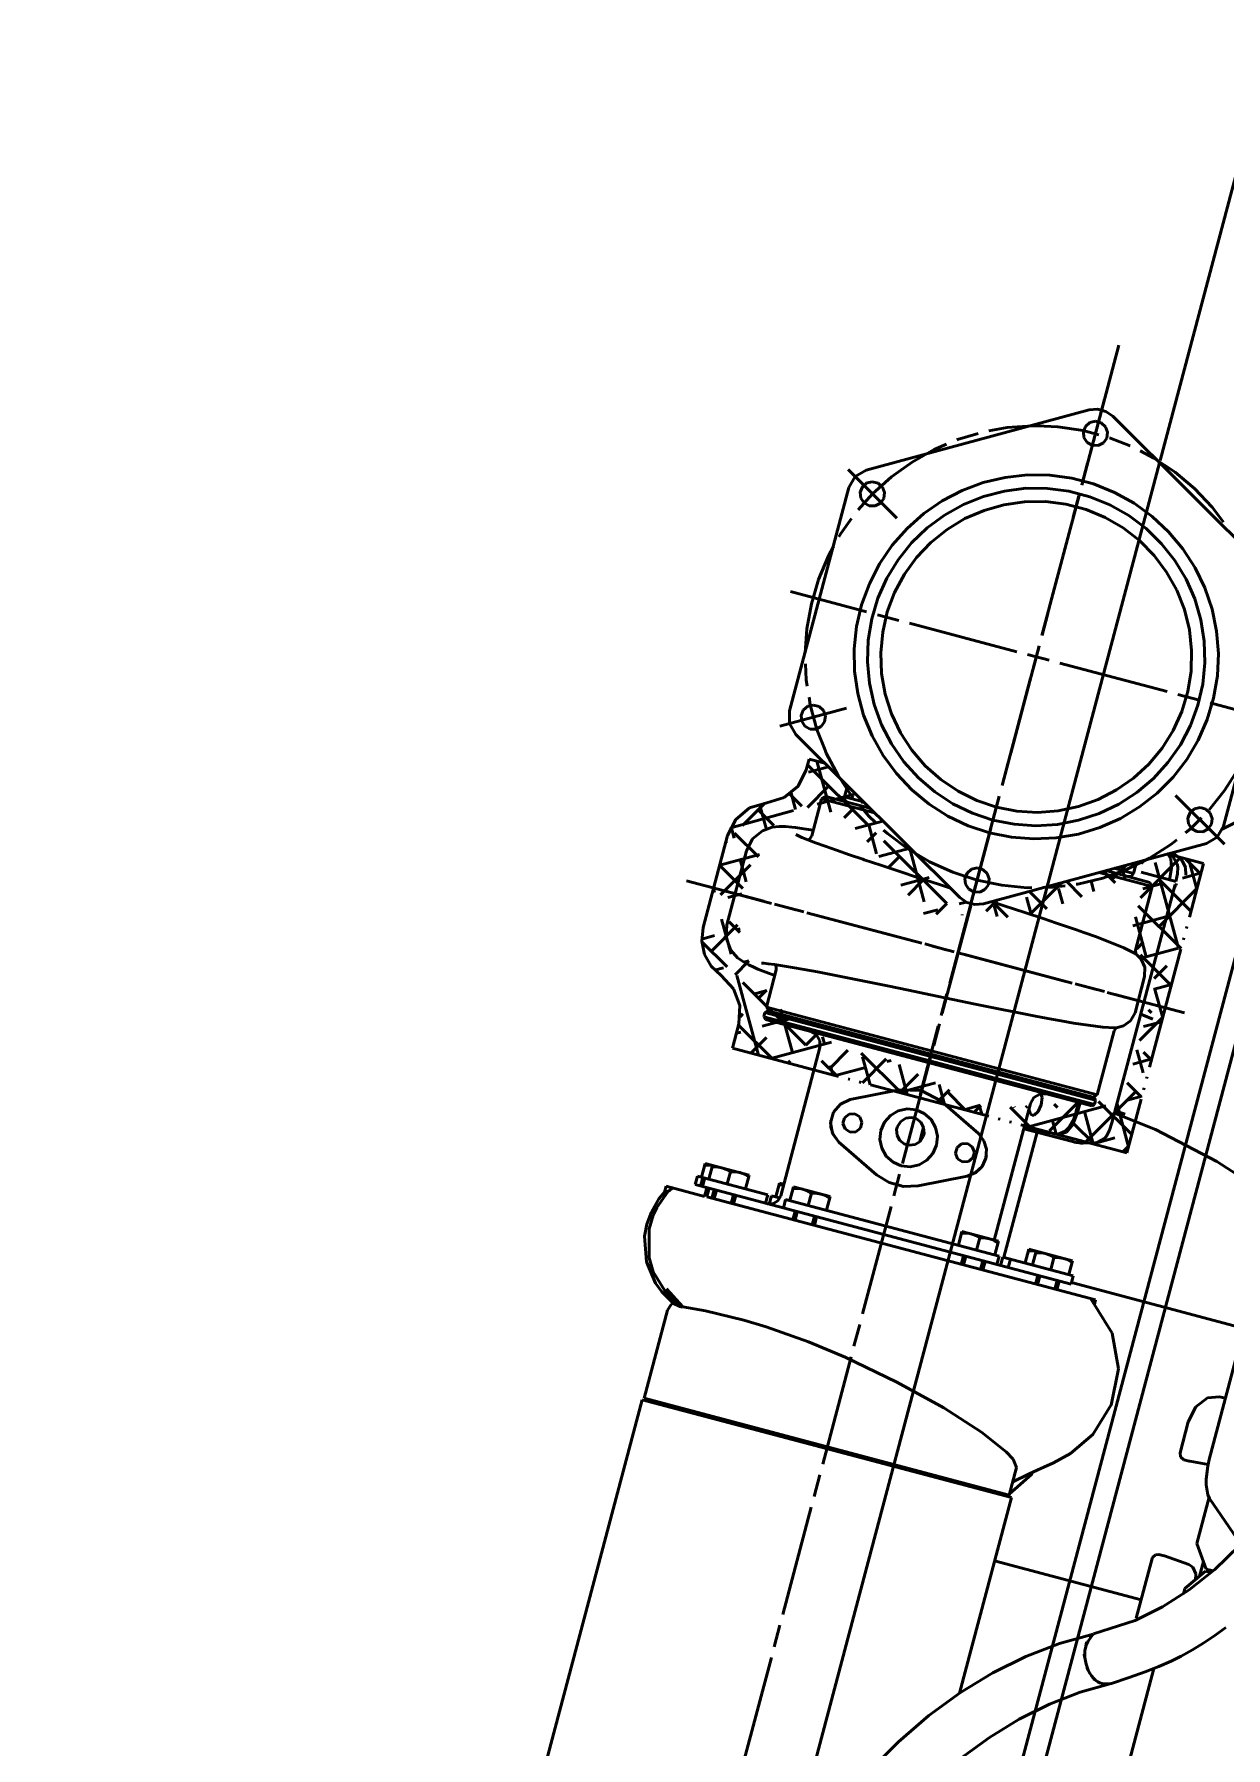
# Model space of a CAD drawing. Header units: centimetres. Extents: x 139057 to 200038, y 34824 to 80516.
# Drawn here: x 170187.1 to 170240.8, y 61351.3 to 61428.4 of the extents above; entities that cross this region are included whole.
import ezdxf

# ---------------------------------------------------------------- set-up
doc = ezdxf.new("R2010")
doc.units = ezdxf.units.CM
doc.header["$LTSCALE"] = 100
doc.layers.get('0').update_dxf_attribs({"lineweight": 0})
doc.layers.add('440_ALTRI_ELEMENTI_001-AM_0', color=31, linetype='Continuous', lineweight=50)

# ---------------------------------------------------------------- blocks, each defined once
blk = doc.blocks.new('A$C12667F03')
for p, q in [((-296.485, -861.39), (-409.265, -1286.691)), ((-339.244, -987.524), (-358.59, -1060.479)), ((-341.081, -1033.465), (-383.69, -1194.146)), ((-360.443, -1055.282), (-361.725, -1060.115)), ((-361.785, -1058.197), (-371.824, -1060.914)), ((-361.087, -1057.712), (-362.113, -1061.578)), ((-361.405, -1058.162), (-361.785, -1058.197)), ((-361.035, -1058.26), (-361.405, -1058.162)), ((-364.333, -1058.912), (-365.477, -1058.994)), ((-363.813, -1058.932), (-364.333, -1058.912)), ((-363.189, -1058.957), (-363.813, -1058.932)), ((-362.055, -1059.127), (-363.189, -1058.957)), ((-361.945, -1058.938), (-362.042, -1059.183)), ((-361.745, -1058.767), (-361.945, -1058.938)), ((-361.488, -1058.708), (-361.745, -1058.767)), ((-361.233, -1058.776), (-361.488, -1058.708)), ((-361.04, -1058.954), (-361.233, -1058.776)), ((-360.951, -1059.201), (-361.04, -1058.954)), ((-360.722, -1058.478), (-361.035, -1058.26)), ((-360.722, -1058.478), (-353.349, -1065.813)), ((-368.2, -1059.743), (-368.755, -1059.979)), ((-367.701, -1059.531), (-367.739, -1059.547)), ((-366.783, -1059.255), (-367.701, -1059.531)), ((-365.477, -1058.994), (-366.296, -1059.144)), ((-361.351, -1059.314), (-362.055, -1059.127)), ((-362.042, -1059.183), (-362.015, -1059.444)), ((-362.015, -1059.444), (-361.87, -1059.663)), ((-361.87, -1059.663), (-361.638, -1059.79)), ((-361.375, -1059.794), (-361.14, -1059.676)), ((-361.14, -1059.676), (-360.987, -1059.462)), ((-360.987, -1059.462), (-360.951, -1059.201)), ((-359.938, -1059.811), (-360.87, -1059.45)), ((-368.755, -1059.979), (-369.754, -1060.541)), ((-361.638, -1059.79), (-361.375, -1059.794)), ((-358.863, -1060.363), (-359.491, -1060.036)), ((-357.911, -1061), (-358.863, -1060.363)), ((-358.615, -1060.574), (-387.375, -1169.029)), ((-372.635, -1060.883), (-370.437, -1063.069)), ((-372.316, -1061.2), (-372.6, -1061.694)), ((-371.824, -1060.914), (-372.316, -1061.2)), ((-370.684, -1061.209), (-371.536, -1061.976)), ((-370.363, -1060.979), (-370.684, -1061.209)), ((-369.754, -1060.541), (-370.363, -1060.979)), ((-365.567, -1061.232), (-366.549, -1061.465)), ((-364.563, -1061.121), (-365.567, -1061.232)), ((-363.554, -1061.133), (-364.563, -1061.121)), ((-362.553, -1061.27), (-363.554, -1061.133)), ((-361.578, -1061.529), (-362.553, -1061.27)), ((-361.853, -1060.598), (-362.109, -1061.565)), ((-357.417, -1061.416), (-357.911, -1061)), ((-372.6, -1061.694), (-375.265, -1071.746)), ((-371.536, -1061.976), (-372.174, -1062.692)), ((-371.983, -1061.656), (-372.081, -1061.9)), ((-372.081, -1061.9), (-372.054, -1062.162)), ((-371.783, -1061.485), (-371.983, -1061.656)), ((-371.527, -1061.426), (-371.783, -1061.485)), ((-371.272, -1061.493), (-371.527, -1061.426)), ((-371.078, -1061.672), (-371.272, -1061.493)), ((-370.989, -1061.919), (-371.078, -1061.672)), ((-371.026, -1062.18), (-370.989, -1061.919)), ((-367.495, -1061.818), (-368.39, -1062.284)), ((-366.549, -1061.465), (-367.495, -1061.818)), ((-365.596, -1061.847), (-366.539, -1062.091)), ((-364.629, -1061.725), (-365.596, -1061.847)), ((-363.655, -1061.728), (-364.629, -1061.725)), ((-362.69, -1061.855), (-363.655, -1061.728)), ((-362.237, -1062.048), (-363.519, -1066.881)), ((-361.749, -1062.104), (-362.69, -1061.855)), ((-362.241, -1062.061), (-362.497, -1063.028)), ((-360.641, -1061.906), (-361.578, -1061.529)), ((-359.758, -1062.395), (-360.641, -1061.906)), ((-357.035, -1061.738), (-357.417, -1061.416)), ((-356.244, -1062.569), (-357.035, -1061.738)), ((-372.054, -1062.162), (-371.908, -1062.381)), ((-371.908, -1062.381), (-371.677, -1062.507)), ((-371.677, -1062.507), (-371.414, -1062.512)), ((-371.414, -1062.512), (-371.179, -1062.394)), ((-371.179, -1062.394), (-371.026, -1062.18)), ((-368.39, -1062.284), (-369.222, -1062.857)), ((-367.442, -1062.454), (-368.292, -1062.93)), ((-366.539, -1062.091), (-367.442, -1062.454)), ((-366.514, -1062.717), (-367.371, -1063.089)), ((-365.614, -1062.463), (-366.514, -1062.717)), ((-364.688, -1062.331), (-365.614, -1062.463)), ((-363.753, -1062.323), (-364.688, -1062.331)), ((-362.825, -1062.44), (-363.753, -1062.323)), ((-361.921, -1062.679), (-362.825, -1062.44)), ((-361.058, -1063.038), (-361.921, -1062.679)), ((-360.847, -1062.472), (-361.749, -1062.104)), ((-360, -1062.952), (-360.847, -1062.472)), ((-358.941, -1062.989), (-359.758, -1062.395)), ((-355.728, -1063.248), (-356.244, -1062.569)), ((-372.48, -1063.087), (-372.962, -1063.766)), ((-369.976, -1063.527), (-370.643, -1064.285)), ((-369.222, -1062.857), (-369.976, -1063.527)), ((-369.074, -1063.51), (-369.775, -1064.185)), ((-368.292, -1062.93), (-369.074, -1063.51)), ((-368.172, -1063.572), (-368.901, -1064.158)), ((-367.371, -1063.089), (-368.172, -1063.572)), ((-362.625, -1063.511), (-363.907, -1068.344)), ((-360.249, -1063.508), (-361.058, -1063.038)), ((-359.51, -1064.081), (-360.249, -1063.508)), ((-359.221, -1063.537), (-360, -1062.952)), ((-358.523, -1064.217), (-359.221, -1063.537)), ((-358.204, -1063.678), (-358.941, -1062.989)), ((-373.286, -1064.349), (-373.519, -1064.767)), ((-372.962, -1063.766), (-373.043, -1063.912)), ((-370.643, -1064.285), (-371.211, -1065.12)), ((-369.775, -1064.185), (-370.385, -1064.945)), ((-368.901, -1064.158), (-369.546, -1064.835)), ((-358.855, -1064.748), (-359.51, -1064.081)), ((-357.918, -1064.98), (-358.523, -1064.217)), ((-357.557, -1064.453), (-358.204, -1063.678)), ((-373.519, -1064.767), (-373.961, -1065.824)), ((-371.211, -1065.12), (-371.673, -1066.018)), ((-370.385, -1064.945), (-370.892, -1065.777)), ((-369.546, -1064.835), (-370.094, -1065.592)), ((-358.294, -1065.496), (-358.855, -1064.748)), ((-357.415, -1065.814), (-357.918, -1064.98)), ((-357.01, -1065.302), (-357.557, -1064.453)), ((-373.961, -1065.824), (-374.209, -1066.663)), ((-370.892, -1065.777), (-371.288, -1066.666)), ((-370.094, -1065.592), (-370.537, -1066.416)), ((-357.838, -1066.312), (-358.294, -1065.496)), ((-357.024, -1066.706), (-357.415, -1065.814)), ((-356.572, -1066.212), (-357.01, -1065.302)), ((-375.23, -1066.376), (-371.799, -1067.286)), ((-374.209, -1066.663), (-374.286, -1066.923)), ((-371.673, -1066.018), (-372.021, -1066.966)), ((-371.288, -1066.666), (-371.568, -1067.599)), ((-370.537, -1066.416), (-370.866, -1067.291)), ((-357.495, -1067.182), (-357.838, -1066.312)), ((-356.749, -1067.64), (-357.024, -1066.706)), ((-356.248, -1067.168), (-356.572, -1066.212)), ((-374.286, -1066.923), (-374.487, -1068.051)), ((-372.021, -1066.966), (-372.25, -1067.949)), ((-371.315, -1067.414), (-370.349, -1067.67)), ((-370.866, -1067.291), (-371.075, -1068.203)), ((-363.647, -1067.365), (-363.903, -1068.331)), ((-357.271, -1068.09), (-357.495, -1067.182)), ((-356.045, -1068.156), (-356.248, -1067.168)), ((-353.061, -1066.875), (-355.727, -1076.928)), ((-374.487, -1068.051), (-374.559, -1069.132)), ((-372.25, -1067.949), (-372.356, -1068.953)), ((-371.568, -1067.599), (-371.726, -1068.56)), ((-371.075, -1068.203), (-371.161, -1069.134)), ((-369.866, -1067.799), (-365.033, -1069.08)), ((-357.169, -1069.02), (-357.271, -1068.09)), ((-356.597, -1068.602), (-356.749, -1067.64)), ((-355.965, -1069.163), (-356.045, -1068.156)), ((-372.356, -1068.953), (-372.337, -1069.963)), ((-371.726, -1068.56), (-371.76, -1069.533)), ((-364.032, -1068.814), (-365.313, -1073.647)), ((-364.035, -1068.827), (-364.291, -1069.794)), ((-356.568, -1069.575), (-356.597, -1068.602)), ((-374.544, -1069.632), (-374.512, -1070.339)), ((-371.76, -1069.533), (-371.67, -1070.503)), ((-371.161, -1069.134), (-371.122, -1070.068)), ((-364.549, -1069.208), (-363.583, -1069.465)), ((-363.099, -1069.593), (-358.266, -1070.874)), ((-357.193, -1069.954), (-357.169, -1069.02)), ((-356.664, -1070.544), (-356.568, -1069.575)), ((-356.009, -1070.172), (-355.965, -1069.163)), ((-374.512, -1070.339), (-374.467, -1070.628)), ((-372.337, -1069.963), (-372.195, -1070.962)), ((-371.67, -1070.503), (-371.455, -1071.453)), ((-371.122, -1070.068), (-370.959, -1070.989)), ((-364.419, -1070.277), (-365.701, -1075.11)), ((-357.341, -1070.878), (-357.193, -1069.954)), ((-356.883, -1071.493), (-356.664, -1070.544)), ((-356.176, -1071.167), (-356.009, -1070.172)), ((-374.391, -1071.122), (-374.336, -1071.471)), ((-372.195, -1070.962), (-371.932, -1071.937)), ((-370.959, -1070.989), (-370.675, -1071.88)), ((-357.783, -1071.003), (-356.817, -1071.259)), ((-357.611, -1071.773), (-357.341, -1070.878)), ((-356.465, -1072.135), (-356.176, -1071.167)), ((-372.706, -1071.623), (-375.698, -1072.433)), ((-375.265, -1071.746), (-375.264, -1072.316)), ((-374.649, -1071.708), (-374.747, -1071.953)), ((-374.747, -1071.953), (-374.72, -1072.214)), ((-374.449, -1071.537), (-374.649, -1071.708)), ((-374.192, -1071.479), (-374.449, -1071.537)), ((-374.336, -1071.471), (-374.037, -1072.577)), ((-373.938, -1071.546), (-374.192, -1071.479)), ((-373.744, -1071.724), (-373.938, -1071.546)), ((-373.655, -1071.972), (-373.744, -1071.724)), ((-373.691, -1072.233), (-373.655, -1071.972)), ((-371.932, -1071.937), (-371.55, -1072.871)), ((-371.455, -1071.453), (-371.121, -1072.368)), ((-370.675, -1071.88), (-370.274, -1072.725)), ((-357.997, -1072.624), (-357.611, -1071.773)), ((-357.222, -1072.406), (-356.883, -1071.493)), ((-356.333, -1071.387), (-352.902, -1072.297)), ((-375.264, -1072.316), (-374.978, -1072.808)), ((-374.978, -1072.808), (-367.605, -1080.143)), ((-374.72, -1072.214), (-374.574, -1072.434)), ((-374.574, -1072.434), (-374.343, -1072.56)), ((-374.343, -1072.56), (-374.08, -1072.565)), ((-374.08, -1072.565), (-373.845, -1072.446)), ((-374.037, -1072.577), (-373.671, -1073.508)), ((-373.845, -1072.446), (-373.691, -1072.233)), ((-371.55, -1072.871), (-371.056, -1073.752)), ((-371.121, -1072.368), (-370.673, -1073.233)), ((-370.274, -1072.725), (-369.765, -1073.509)), ((-358.494, -1073.417), (-357.997, -1072.624)), ((-357.675, -1073.268), (-357.222, -1072.406)), ((-356.87, -1073.059), (-356.465, -1072.135)), ((-373.671, -1073.508), (-373.618, -1073.644)), ((-373.618, -1073.644), (-373.084, -1074.657)), ((-370.673, -1073.233), (-370.118, -1074.033)), ((-369.765, -1073.509), (-369.155, -1074.218)), ((-359.092, -1074.136), (-358.494, -1073.417)), ((-358.234, -1074.066), (-357.675, -1073.268)), ((-357.387, -1073.927), (-356.87, -1073.059)), ((-374.878, -1075.127), (-374.513, -1074.398)), ((-374.383, -1073.91), (-374.513, -1074.398)), ((-371.729, -1076.885), (-374.454, -1074.175)), ((-373.521, -1074.257), (-374.416, -1074.5)), ((-374.383, -1073.91), (-373.684, -1074.095)), ((-373.41, -1076.3), (-374.032, -1074.003)), ((-371.056, -1073.752), (-370.458, -1074.566)), ((-370.118, -1074.033), (-369.465, -1074.756)), ((-369.155, -1074.218), (-368.457, -1074.839)), ((-365.441, -1074.131), (-365.698, -1075.097)), ((-359.781, -1074.768), (-359.092, -1074.136)), ((-358.891, -1074.785), (-358.234, -1074.066)), ((-358.005, -1074.725), (-357.387, -1073.927)), ((-355.684, -1075.332), (-355.073, -1074.363)), ((-375.503, -1075.649), (-374.878, -1075.127)), ((-374.464, -1076.089), (-373.502, -1075.122)), ((-373.084, -1074.657), (-372.441, -1075.606)), ((-372.663, -1075.111), (-372.795, -1075.609)), ((-370.458, -1074.566), (-369.765, -1075.3)), ((-369.465, -1074.756), (-368.726, -1075.389)), ((-368.457, -1074.839), (-367.681, -1075.363)), ((-360.547, -1075.304), (-359.781, -1074.768)), ((-359.635, -1075.414), (-358.891, -1074.785)), ((-358.717, -1075.441), (-358.005, -1074.725)), ((-377.387, -1076.9), (-376.386, -1075.895)), ((-376.284, -1075.879), (-377.065, -1076.109)), ((-376.306, -1077.084), (-376.616, -1075.938)), ((-376.284, -1075.879), (-375.503, -1075.649)), ((-374.717, -1076.029), (-375.257, -1075.492)), ((-374.995, -1076.184), (-375.196, -1075.442)), ((-372.293, -1075.479), (-374.023, -1075.948)), ((-373.823, -1075.698), (-373.965, -1076.234)), ((-373.64, -1075.592), (-373.823, -1075.698)), ((-373.823, -1075.698), (-371.437, -1076.331)), ((-373.64, -1075.592), (-371.649, -1076.119)), ((-372.795, -1075.609), (-371.933, -1075.837)), ((-372.795, -1075.609), (-372.775, -1075.76)), ((-372.775, -1075.76), (-372.653, -1075.853)), ((-372.441, -1075.606), (-372.401, -1075.654)), ((-371.962, -1075.908), (-371.999, -1075.772)), ((-369.765, -1075.3), (-368.987, -1075.942)), ((-368.987, -1075.942), (-368.135, -1076.485)), ((-368.726, -1075.389), (-367.911, -1075.922)), ((-367.911, -1075.922), (-367.035, -1076.347)), ((-367.681, -1075.363), (-366.843, -1075.777)), ((-365.826, -1075.581), (-367.107, -1080.414)), ((-366.843, -1075.777), (-365.957, -1076.077)), ((-365.829, -1075.594), (-366.086, -1076.56)), ((-362.259, -1076.047), (-361.378, -1075.733)), ((-361.378, -1075.733), (-360.547, -1075.304)), ((-361.331, -1076.363), (-360.452, -1075.943)), ((-360.452, -1075.943), (-359.635, -1075.414)), ((-359.512, -1076.064), (-358.717, -1075.441)), ((-357.889, -1075.552), (-355.691, -1077.739)), ((-356.372, -1076.195), (-355.684, -1075.332)), ((-377.69, -1076.632), (-378.055, -1077.36)), ((-375.083, -1076.235), (-377.917, -1077.002)), ((-377.065, -1076.109), (-377.69, -1076.632)), ((-375.971, -1076.896), (-376.681, -1076.191)), ((-373.965, -1076.234), (-374.265, -1077.365)), ((-372.809, -1076.553), (-372.438, -1076.18)), ((-371.065, -1076.701), (-372.314, -1077.039)), ((-372.077, -1076.035), (-371.699, -1076.479)), ((-371.699, -1076.479), (-371.395, -1076.765)), ((-368.135, -1076.485), (-367.223, -1076.919)), ((-367.035, -1076.347), (-366.111, -1076.657)), ((-366.111, -1076.657), (-365.156, -1076.845)), ((-365.957, -1076.077), (-365.04, -1076.256)), ((-365.04, -1076.256), (-364.106, -1076.311)), ((-364.106, -1076.311), (-363.174, -1076.24)), ((-363.212, -1076.851), (-362.256, -1076.667)), ((-363.174, -1076.24), (-362.259, -1076.047)), ((-362.256, -1076.667), (-361.331, -1076.363)), ((-361.299, -1076.994), (-360.377, -1076.584)), ((-360.377, -1076.584), (-359.512, -1076.064)), ((-357.238, -1076.325), (-357.335, -1076.57)), ((-357.335, -1076.57), (-357.308, -1076.832)), ((-357.038, -1076.154), (-357.238, -1076.325)), ((-357.206, -1077.041), (-356.721, -1076.553)), ((-356.781, -1076.096), (-357.038, -1076.154)), ((-356.526, -1076.163), (-356.781, -1076.096)), ((-356.333, -1076.341), (-356.526, -1076.163)), ((-356.244, -1076.589), (-356.333, -1076.341)), ((-356.28, -1076.85), (-356.244, -1076.589)), ((-354.514, -1076.445), (-355.816, -1077.082)), ((-378.055, -1077.36), (-379.152, -1081.498)), ((-377.754, -1077.475), (-377.895, -1076.956)), ((-376.672, -1078.316), (-377.739, -1077.254)), ((-376.486, -1077.136), (-376.934, -1077.509)), ((-376.051, -1076.981), (-376.486, -1077.136)), ((-375.73, -1076.946), (-376.051, -1076.981)), ((-375.455, -1076.95), (-375.73, -1076.946)), ((-375.162, -1076.975), (-375.455, -1076.95)), ((-374.998, -1076.994), (-375.162, -1076.975)), ((-374.619, -1077.046), (-374.998, -1076.994)), ((-374.893, -1077.356), (-374.99, -1077.309)), ((-374.71, -1077.436), (-374.893, -1077.356)), ((-374.443, -1077.545), (-374.71, -1077.436)), ((-374.198, -1077.113), (-374.619, -1077.046)), ((-374.265, -1077.365), (-374.349, -1077.505)), ((-371.774, -1077.639), (-371.375, -1077.238)), ((-371.348, -1078.178), (-371.701, -1076.873)), ((-371.031, -1077.107), (-370.864, -1077.264)), ((-370.864, -1077.264), (-369.949, -1077.953)), ((-366.214, -1077.043), (-368.059, -1084.003)), ((-367.223, -1076.919), (-366.265, -1077.237)), ((-366.265, -1077.237), (-365.275, -1077.435)), ((-365.275, -1077.435), (-364.268, -1077.51)), ((-365.156, -1076.845), (-364.184, -1076.911)), ((-364.268, -1077.51), (-363.26, -1077.461)), ((-364.184, -1076.911), (-363.212, -1076.851)), ((-363.26, -1077.461), (-362.266, -1077.288)), ((-362.266, -1077.288), (-361.299, -1076.994)), ((-357.449, -1077.237), (-357.206, -1077.041)), ((-357.308, -1076.832), (-357.162, -1077.051)), ((-357.162, -1077.051), (-356.931, -1077.177)), ((-356.931, -1077.177), (-356.668, -1077.182)), ((-356.668, -1077.182), (-356.433, -1077.064)), ((-356.503, -1077.707), (-356.011, -1077.421)), ((-356.433, -1077.064), (-356.28, -1076.85)), ((-356.011, -1077.421), (-355.727, -1076.928)), ((-376.617, -1078.204), (-378.407, -1078.689)), ((-378.131, -1077.648), (-378.092, -1077.609)), ((-377.2, -1078.037), (-378.084, -1081.37)), ((-376.934, -1077.509), (-377.2, -1078.037)), ((-374.094, -1077.678), (-374.443, -1077.545)), ((-374.349, -1077.505), (-374.431, -1077.549)), ((-373.667, -1077.835), (-374.094, -1077.678)), ((-373.16, -1078.015), (-373.667, -1077.835)), ((-372.574, -1078.218), (-373.16, -1078.015)), ((-371.973, -1078.422), (-372.574, -1078.218)), ((-369.837, -1077.922), (-371.248, -1078.304)), ((-368.185, -1080.411), (-371.02, -1077.59)), ((-369.949, -1077.953), (-368.98, -1078.526)), ((-369.208, -1080.342), (-369.872, -1077.887)), ((-356.503, -1077.707), (-366.541, -1080.425)), ((-359.065, -1078.375), (-358.098, -1077.759)), ((-358.264, -1078.184), (-356.629, -1078.618)), ((-358.242, -1078.192), (-358.101, -1078.253)), ((-358.242, -1078.192), (-358.104, -1078.401)), ((-358.23, -1078.175), (-358.175, -1078.208)), ((-358.175, -1078.208), (-358.101, -1078.253)), ((-358.101, -1078.253), (-358.1, -1078.254)), ((-358.006, -1078.324), (-358.1, -1078.254)), ((-358.098, -1077.759), (-357.839, -1077.55)), ((-358.043, -1078.144), (-357.912, -1078.213)), ((-357.912, -1078.213), (-357.687, -1078.394)), ((-377.372, -1079.735), (-378.411, -1078.702)), ((-378.377, -1080.022), (-377.028, -1078.667)), ((-377.224, -1079.434), (-377.493, -1078.441)), ((-371.907, -1078.444), (-371.973, -1078.422)), ((-371.163, -1078.694), (-371.907, -1078.444)), ((-370.343, -1078.965), (-371.163, -1078.694)), ((-370.838, -1078.824), (-370.311, -1078.295)), ((-369.457, -1079.255), (-370.343, -1078.965)), ((-368.98, -1078.526), (-368.963, -1078.537)), ((-368.963, -1078.537), (-367.919, -1079.009)), ((-367.919, -1079.009), (-366.829, -1079.363)), ((-367.276, -1079.043), (-367.374, -1079.288)), ((-367.076, -1078.872), (-367.276, -1079.043)), ((-366.82, -1078.813), (-367.076, -1078.872)), ((-366.565, -1078.881), (-366.82, -1078.813)), ((-366.371, -1079.059), (-366.565, -1078.881)), ((-361.324, -1079.013), (-358.938, -1079.645)), ((-361.17, -1079.271), (-360.093, -1078.881)), ((-360.614, -1079.48), (-361.135, -1078.961)), ((-361.035, -1078.934), (-359.045, -1079.462)), ((-360.763, -1079.332), (-360.121, -1078.687)), ((-360.649, -1078.83), (-359.786, -1079.058)), ((-360.163, -1079.312), (-360.259, -1078.955)), ((-360.093, -1078.881), (-359.98, -1078.826)), ((-359.98, -1078.826), (-359.065, -1078.375)), ((-359.654, -1078.56), (-359.786, -1079.058)), ((-359.473, -1080.162), (-357.664, -1078.343)), ((-359.351, -1078.621), (-359.463, -1078.509)), ((-359.439, -1079.011), (-357.877, -1079.425)), ((-357.766, -1082.424), (-358.811, -1078.563)), ((-358.167, -1079.348), (-358.077, -1078.823)), ((-358.077, -1078.823), (-358.104, -1078.401)), ((-357.817, -1078.635), (-358.006, -1078.324)), ((-357.792, -1078.779), (-357.817, -1078.635)), ((-357.806, -1079.084), (-357.792, -1078.779)), ((-357.687, -1078.394), (-357.585, -1078.513)), ((-357.585, -1078.513), (-357.443, -1078.8)), ((-356.74, -1079.038), (-357.585, -1079.267)), ((-356.753, -1079.089), (-357.444, -1078.402)), ((-357.443, -1078.8), (-357.436, -1079.14)), ((-356.932, -1079.764), (-357.29, -1078.442)), ((-356.629, -1078.618), (-357.268, -1081.029)), ((-379.901, -1079.394), (-376.429, -1080.314)), ((-378.923, -1079.653), (-376.078, -1080.407)), ((-378.646, -1079.92), (-378.69, -1079.756)), ((-368.986, -1079.246), (-370.255, -1079.59)), ((-369.924, -1080.032), (-369.248, -1079.354)), ((-368.52, -1079.561), (-369.457, -1079.255)), ((-368.029, -1079.721), (-368.52, -1079.561)), ((-367.374, -1079.288), (-367.347, -1079.549)), ((-367.347, -1079.549), (-367.201, -1079.768)), ((-367.201, -1079.768), (-366.97, -1079.895)), ((-366.829, -1079.363), (-365.707, -1079.596)), ((-366.707, -1079.9), (-366.472, -1079.781)), ((-366.472, -1079.781), (-366.319, -1079.567)), ((-366.282, -1079.307), (-366.371, -1079.059)), ((-366.319, -1079.567), (-366.282, -1079.307)), ((-365.707, -1079.596), (-364.566, -1079.703)), ((-364.566, -1079.703), (-364.358, -1079.699)), ((-364.439, -1080.9), (-363.017, -1079.471)), ((-363.858, -1079.691), (-363.421, -1079.684)), ((-363.421, -1079.684), (-362.862, -1079.613)), ((-362.966, -1080.436), (-363.155, -1079.739)), ((-362.107, -1080.111), (-362.807, -1079.414)), ((-362.367, -1079.55), (-362.284, -1079.54)), ((-362.284, -1079.54), (-361.17, -1079.271)), ((-361.564, -1079.874), (-361.707, -1079.347)), ((-357.911, -1079.553), (-360.756, -1090.28)), ((-359.879, -1079.18), (-360.031, -1079.2)), ((-359.786, -1079.058), (-359.879, -1079.18)), ((-358.55, -1079.528), (-359.363, -1079.749)), ((-358.938, -1079.645), (-359.08, -1080.181)), ((-359.044, -1079.462), (-358.938, -1079.645)), ((-357.197, -1080.763), (-358.642, -1079.326)), ((-358.636, -1081.447), (-356.922, -1079.724)), ((-357.902, -1079.641), (-357.965, -1079.749)), ((-357.876, -1079.589), (-357.902, -1079.641)), ((-357.877, -1079.425), (-357.806, -1079.084)), ((-357.852, -1079.517), (-357.876, -1079.589)), ((-377.421, -1079.975), (-378.052, -1080.146)), ((-375.946, -1080.442), (-374.979, -1080.699)), ((-375.595, -1080.536), (-374.628, -1080.792)), ((-368.664, -1080.893), (-368.185, -1080.412)), ((-367.112, -1080.522), (-368.393, -1085.355)), ((-367.316, -1080.348), (-367.63, -1080.432)), ((-367.605, -1080.143), (-367.292, -1080.362)), ((-367.292, -1080.362), (-366.922, -1080.46)), ((-366.97, -1079.895), (-366.707, -1079.9)), ((-366.922, -1080.46), (-366.541, -1080.425)), ((-366.417, -1080.761), (-365.913, -1080.255)), ((-365.603, -1080.512), (-366.174, -1080.326)), ((-365.442, -1081.024), (-366.151, -1080.319)), ((-365.92, -1081.005), (-366.051, -1080.523)), ((-364.674, -1080.818), (-365.603, -1080.512)), ((-364.398, -1080.887), (-364.603, -1080.131)), ((-363.68, -1080.661), (-364.479, -1079.866)), ((-359.08, -1080.181), (-359.7, -1082.52)), ((-357.641, -1082.437), (-359.569, -1080.519)), ((-377.895, -1082.694), (-378.323, -1081.113)), ((-377.504, -1081.72), (-377.985, -1081.242)), ((-374.496, -1080.827), (-369.663, -1082.109)), ((-374.145, -1080.92), (-369.312, -1082.202)), ((-368.595, -1080.694), (-369.244, -1080.87)), ((-367.491, -1080.941), (-367.498, -1080.915)), ((-363.81, -1081.105), (-364.674, -1080.818)), ((-363.295, -1081.279), (-363.81, -1081.105)), ((-363.029, -1081.369), (-363.295, -1081.279)), ((-358.158, -1080.976), (-359.81, -1081.424)), ((-359.214, -1082.816), (-359.701, -1081.015)), ((-357.184, -1080.713), (-357.193, -1080.715)), ((-378.639, -1081.859), (-379.218, -1082.015)), ((-379.152, -1081.498), (-379.217, -1082.107)), ((-379.217, -1082.107), (-379.094, -1082.708)), ((-378.786, -1082.56), (-377.614, -1081.382)), ((-378.084, -1081.37), (-378.113, -1081.963)), ((-378.113, -1081.963), (-377.908, -1082.508)), ((-377.496, -1081.549), (-377.673, -1081.598)), ((-362.345, -1081.604), (-363.029, -1081.369)), ((-362.025, -1081.716), (-362.345, -1081.604)), ((-362.025, -1081.716), (-361.454, -1081.921)), ((-361.454, -1081.921), (-360.221, -1082.407)), ((-357.515, -1081.959), (-357.537, -1082.044)), ((-357.38, -1081.452), (-357.402, -1081.537)), ((-378.077, -1083.266), (-379.211, -1082.138)), ((-379.094, -1082.708), (-378.794, -1083.242)), ((-377.908, -1082.508), (-377.607, -1082.857)), ((-377.607, -1082.857), (-377.347, -1083.045)), ((-369.18, -1082.237), (-368.213, -1082.493)), ((-368.829, -1082.33), (-367.862, -1082.586)), ((-367.73, -1082.621), (-362.897, -1083.903)), ((-367.379, -1082.714), (-362.546, -1083.996)), ((-360.221, -1082.407), (-359.747, -1082.648)), ((-359.633, -1082.729), (-359.747, -1082.648)), ((-359.747, -1082.648), (-359.746, -1082.649)), ((-359.7, -1082.52), (-359.687, -1082.642)), ((-359.696, -1082.684), (-359.681, -1082.69)), ((-359.681, -1082.69), (-359.687, -1082.642)), ((-359.636, -1082.453), (-359.342, -1082.156)), ((-359.438, -1082.926), (-359.633, -1082.729)), ((-358.085, -1084.112), (-359.476, -1082.727)), ((-357.766, -1082.424), (-359.396, -1082.865)), ((-357.649, -1082.467), (-359.06, -1087.789)), ((-378.794, -1083.242), (-378.348, -1083.662)), ((-378.247, -1083.307), (-378.638, -1083.413)), ((-377.783, -1084.249), (-378.348, -1083.662)), ((-377.722, -1083.618), (-377.101, -1082.993)), ((-376.664, -1087.241), (-377.634, -1083.659)), ((-377.347, -1083.045), (-377.107, -1083.177)), ((-377.1, -1082.997), (-377.282, -1083.046)), ((-377.107, -1083.177), (-376.841, -1083.301)), ((-376.841, -1083.301), (-376.69, -1083.366)), ((-376.69, -1083.366), (-376.334, -1083.508)), ((-376.533, -1083.096), (-376.426, -1083.102)), ((-376.426, -1083.102), (-376.23, -1083.123)), ((-376.334, -1083.508), (-375.934, -1083.659)), ((-375.867, -1083.406), (-376.309, -1085.074)), ((-376.23, -1083.123), (-375.947, -1083.16)), ((-375.947, -1083.16), (-375.581, -1083.216)), ((-375.92, -1083.164), (-375.869, -1083.247)), ((-375.869, -1083.247), (-375.867, -1083.406)), ((-375.581, -1083.216), (-375.137, -1083.291)), ((-375.137, -1083.291), (-374.614, -1083.384)), ((-374.614, -1083.384), (-374.014, -1083.496)), ((-374.014, -1083.496), (-373.337, -1083.627)), ((-373.337, -1083.627), (-372.582, -1083.776)), ((-359.274, -1083.283), (-359.438, -1082.926)), ((-359.282, -1083.693), (-359.274, -1083.283)), ((-358.856, -1083.795), (-358.278, -1083.214)), ((-377.499, -1085.012), (-377.783, -1084.249)), ((-374.532, -1086.792), (-377.368, -1083.971)), ((-376.287, -1084.33), (-376.89, -1084.493)), ((-376.659, -1084.676), (-376.299, -1084.314)), ((-372.582, -1083.776), (-371.753, -1083.943)), ((-371.753, -1083.943), (-370.857, -1084.126)), ((-370.857, -1084.126), (-369.906, -1084.321)), ((-369.906, -1084.321), (-368.919, -1084.525)), ((-362.414, -1084.031), (-361.447, -1084.287)), ((-362.062, -1084.124), (-361.096, -1084.38)), ((-360.964, -1084.415), (-357.492, -1085.336)), ((-359.282, -1083.693), (-359.717, -1085.335)), ((-358.072, -1084.061), (-358.847, -1084.271)), ((-358.47, -1085.563), (-358.833, -1084.224)), ((-377.543, -1085.825), (-377.499, -1085.012)), ((-376.309, -1085.074), (-361.424, -1089.021)), ((-376.309, -1085.074), (-376.203, -1085.258)), ((-375.14, -1087.128), (-375.669, -1085.177)), ((-368.919, -1084.525), (-367.911, -1084.733)), ((-368.187, -1084.486), (-368.444, -1085.453)), ((-367.911, -1084.733), (-366.906, -1084.939)), ((-366.906, -1084.939), (-365.933, -1085.137)), ((-365.933, -1085.137), (-365.022, -1085.32)), ((-360.613, -1084.509), (-357.767, -1085.263)), ((-358.98, -1085.337), (-359.115, -1085.202)), ((-377.543, -1085.825), (-377.836, -1086.93)), ((-376.042, -1087.405), (-377.561, -1085.894)), ((-377.489, -1085.51), (-377.364, -1085.385)), ((-375.2, -1085.59), (-376.498, -1085.942)), ((-376.373, -1085.316), (-376.425, -1085.509)), ((-376.425, -1085.509), (-361.539, -1089.456)), ((-376.425, -1085.509), (-376.354, -1085.631)), ((-376.251, -1085.245), (-376.373, -1085.316)), ((-376.373, -1085.316), (-361.488, -1089.263)), ((-376.354, -1085.631), (-361.661, -1089.527)), ((-376.251, -1085.245), (-361.559, -1089.141)), ((-375.596, -1085.734), (-375.36, -1085.498)), ((-368.572, -1085.936), (-369.392, -1089.029)), ((-368.522, -1085.838), (-368.778, -1086.805)), ((-365.022, -1085.32), (-364.195, -1085.482)), ((-364.195, -1085.482), (-363.469, -1085.62)), ((-363.469, -1085.62), (-363.047, -1085.697)), ((-363.046, -1085.698), (-363.047, -1085.697)), ((-362.48, -1085.797), (-363.046, -1085.698)), ((-361.168, -1085.985), (-362.48, -1085.797)), ((-360.64, -1086.011), (-361.168, -1085.985)), ((-360.504, -1085.998), (-360.238, -1085.925)), ((-360.238, -1085.925), (-359.917, -1085.698)), ((-359.917, -1085.698), (-359.717, -1085.335)), ((-359.514, -1086.584), (-358.46, -1085.524)), ((-359.453, -1085.369), (-359.356, -1085.441)), ((-359.356, -1085.441), (-358.921, -1085.617)), ((-358.516, -1085.735), (-359.333, -1085.956)), ((-377.463, -1086.203), (-377.657, -1086.256)), ((-377.005, -1087.15), (-376.301, -1086.443)), ((-373.376, -1086.65), (-376.104, -1087.389)), ((-374.532, -1086.792), (-374.017, -1086.274)), ((-374.324, -1086.17), (-374.054, -1086.324)), ((-374.054, -1086.324), (-373.899, -1086.593)), ((-373.899, -1086.593), (-373.898, -1086.903)), ((-373.693, -1086.736), (-373.78, -1086.414)), ((-360.661, -1086.146), (-361.424, -1089.021)), ((-360.56, -1086.007), (-360.662, -1086.145)), ((-360.64, -1086.011), (-360.504, -1085.998)), ((-360.639, -1086.011), (-360.64, -1086.011)), ((-377.836, -1086.93), (-373.058, -1088.197)), ((-373.898, -1086.903), (-375.666, -1093.573)), ((-375.331, -1087.594), (-375.238, -1087.501)), ((-373.143, -1088.174), (-373.823, -1087.497)), ((-373.469, -1087.85), (-372.64, -1087.016)), ((-370.243, -1088.943), (-372.046, -1087.15)), ((-371.642, -1088.572), (-371.983, -1087.309)), ((-371.982, -1088.482), (-370.911, -1087.405)), ((-370.7, -1087.48), (-370.888, -1087.531)), ((-368.906, -1087.288), (-370.188, -1092.121)), ((-358.96, -1087.41), (-359.82, -1087.642)), ((-359.355, -1088.035), (-359.635, -1087.001)), ((-358.973, -1087.46), (-359.329, -1087.106)), ((-373.316, -1088.128), (-373.431, -1087.702)), ((-371.854, -1087.792), (-373.205, -1088.158)), ((-369.967, -1089.016), (-370.334, -1087.664)), ((-370.308, -1088.926), (-369.479, -1088.093)), ((-359.173, -1088.212), (-359.195, -1088.296)), ((-372.635, -1088.309), (-372.55, -1088.331)), ((-370.334, -1088.805), (-372.536, -1089.243)), ((-372.127, -1088.444), (-372.043, -1088.466)), ((-371.62, -1088.578), (-366.297, -1089.99)), ((-369.341, -1088.836), (-370.334, -1088.805)), ((-368.69, -1088.49), (-370.305, -1088.927)), ((-368.463, -1089.301), (-369.341, -1088.836)), ((-368.634, -1089.37), (-368.069, -1088.802)), ((-368.293, -1089.46), (-368.535, -1088.568)), ((-367.343, -1089.712), (-368.162, -1088.898)), ((-364.002, -1088.99), (-364.271, -1089.146)), ((-363.691, -1088.989), (-364.002, -1088.99)), ((-363.961, -1088.99), (-363.903, -1089.152)), ((-361.937, -1091.146), (-359.677, -1088.875)), ((-361.424, -1089.021), (-361.607, -1089.128)), ((-359.417, -1089.134), (-360.065, -1088.489)), ((-359.307, -1088.719), (-359.33, -1088.804)), ((-373.296, -1089.811), (-373.421, -1090.282)), ((-372.98, -1089.441), (-373.296, -1089.811)), ((-372.536, -1089.243), (-372.98, -1089.441)), ((-370.374, -1089.75), (-370.726, -1089.954)), ((-369.976, -1089.664), (-370.374, -1089.75)), ((-369.571, -1089.706), (-369.976, -1089.664)), ((-369.2, -1089.87), (-369.571, -1089.706)), ((-368.463, -1089.301), (-366.767, -1090.772)), ((-366.68, -1089.499), (-367.405, -1089.696)), ((-366.959, -1089.814), (-366.658, -1089.511)), ((-366.619, -1089.904), (-366.736, -1089.472)), ((-364.425, -1089.415), (-366.055, -1095.563)), ((-364.443, -1090.481), (-365.343, -1089.586)), ((-365.147, -1089.603), (-365.155, -1089.573)), ((-364.627, -1089.596), (-364.565, -1089.534)), ((-361.024, -1089.522), (-364.505, -1090.465)), ((-364.417, -1089.891), (-364.494, -1089.675)), ((-364.271, -1089.146), (-364.425, -1089.415)), ((-364.069, -1089.777), (-364.253, -1089.935)), ((-363.935, -1089.478), (-364.069, -1089.777)), ((-363.903, -1089.152), (-363.935, -1089.478)), ((-363.563, -1090.653), (-362.299, -1089.384)), ((-363.211, -1089.591), (-363.35, -1089.453)), ((-362.264, -1089.368), (-362.401, -1089.885)), ((-362.19, -1089.387), (-362.317, -1089.866)), ((-361.596, -1091.236), (-361.99, -1089.784)), ((-361.539, -1089.456), (-361.661, -1089.527)), ((-361.559, -1089.141), (-361.488, -1089.263)), ((-361.488, -1089.263), (-361.539, -1089.456)), ((-359.861, -1090.808), (-361.356, -1089.321)), ((-360.617, -1089.757), (-360.436, -1089.809)), ((-360.008, -1091.363), (-360.542, -1089.392)), ((-360.436, -1089.809), (-360.255, -1089.866)), ((-359.442, -1089.227), (-360.081, -1091.638)), ((-359.404, -1089.084), (-360.059, -1089.261)), ((-373.421, -1090.282), (-373.33, -1090.76)), ((-373.412, -1090.179), (-373.409, -1090.166)), ((-373.41, -1090.484), (-373.412, -1090.179)), ((-373.41, -1090.484), (-373.302, -1090.819)), ((-372.794, -1090.06), (-372.862, -1090.314)), ((-372.862, -1090.314), (-372.767, -1090.559)), ((-372.591, -1089.894), (-372.794, -1090.06)), ((-372.767, -1090.559), (-372.546, -1090.702)), ((-372.328, -1089.88), (-372.591, -1089.894)), ((-372.108, -1090.022), (-372.328, -1089.88)), ((-372.284, -1090.687), (-372.08, -1090.522)), ((-372.013, -1090.267), (-372.108, -1090.022)), ((-372.08, -1090.522), (-372.013, -1090.267)), ((-370.997, -1090.257), (-371.161, -1090.629)), ((-370.726, -1089.954), (-370.997, -1090.257)), ((-370.447, -1090.581), (-370.411, -1090.448)), ((-370.426, -1090.853), (-370.447, -1090.581)), ((-370.411, -1090.448), (-370.261, -1090.222)), ((-370.261, -1090.222), (-370.038, -1090.084)), ((-370.038, -1090.084), (-369.788, -1090.049)), ((-369.788, -1090.049), (-369.668, -1090.068)), ((-369.668, -1090.068), (-369.555, -1090.11)), ((-369.555, -1090.11), (-369.356, -1090.263)), ((-369.236, -1090.481), (-369.408, -1091.131)), ((-369.356, -1090.263), (-369.23, -1090.492)), ((-369.23, -1090.492), (-369.209, -1090.763)), ((-368.897, -1090.142), (-369.2, -1089.87)), ((-368.692, -1090.493), (-368.897, -1090.142)), ((-368.607, -1090.891), (-368.692, -1090.493)), ((-365.874, -1090.102), (-365.79, -1090.124)), ((-365.367, -1090.236), (-365.282, -1090.259)), ((-364.859, -1090.371), (-360.081, -1091.638)), ((-364.726, -1090.551), (-362.527, -1091.134)), ((-364.329, -1090.603), (-364.724, -1090.541)), ((-364.69, -1090.416), (-363.311, -1090.781)), ((-364.342, -1089.939), (-364.417, -1089.891)), ((-364.253, -1089.935), (-364.342, -1089.939)), ((-363.496, -1090.732), (-364.329, -1090.603)), ((-363.27, -1090.792), (-363.438, -1090.176)), ((-362.854, -1090.662), (-362.705, -1090.513)), ((-362.806, -1090.701), (-362.521, -1090.364)), ((-362.705, -1090.513), (-362.476, -1090.113)), ((-362.521, -1090.364), (-362.317, -1089.866)), ((-361.544, -1091.25), (-362.502, -1090.297)), ((-362.476, -1090.113), (-362.401, -1089.885)), ((-361.003, -1090.885), (-360.864, -1090.614)), ((-360.864, -1090.614), (-360.756, -1090.28)), ((-360.642, -1089.852), (-358.793, -1090.593)), ((-360.255, -1089.866), (-360.159, -1089.897)), ((-358.793, -1090.593), (-356.034, -1092.035)), ((-373.33, -1090.76), (-373.042, -1091.153)), ((-373.302, -1090.819), (-373.042, -1091.153)), ((-373.042, -1091.153), (-371.347, -1092.624)), ((-372.546, -1090.702), (-372.284, -1090.687)), ((-371.161, -1090.629), (-371.203, -1091.034)), ((-371.203, -1091.034), (-371.117, -1091.431)), ((-370.3, -1091.082), (-370.426, -1090.853)), ((-370.101, -1091.235), (-370.3, -1091.082)), ((-369.988, -1091.277), (-370.101, -1091.235)), ((-369.867, -1091.296), (-369.988, -1091.277)), ((-369.618, -1091.261), (-369.867, -1091.296)), ((-369.395, -1091.123), (-369.618, -1091.261)), ((-369.245, -1090.897), (-369.395, -1091.123)), ((-369.209, -1090.763), (-369.245, -1090.897)), ((-368.813, -1091.667), (-368.648, -1091.296)), ((-368.648, -1091.296), (-368.607, -1090.891)), ((-367.526, -1091.237), (-367.729, -1091.403)), ((-367.263, -1091.223), (-367.526, -1091.237)), ((-367.043, -1091.365), (-367.263, -1091.223)), ((-366.948, -1091.61), (-367.043, -1091.365)), ((-366.515, -1091.091), (-366.767, -1090.772)), ((-366.396, -1091.48), (-366.515, -1091.091)), ((-364.123, -1090.71), (-365.617, -1096.341)), ((-363.311, -1090.781), (-363.169, -1090.795)), ((-363.169, -1090.795), (-362.854, -1090.662)), ((-363.103, -1090.794), (-363.149, -1090.787)), ((-363.103, -1090.794), (-362.806, -1090.701)), ((-362.526, -1091.134), (-362.435, -1091.156)), ((-362.435, -1091.156), (-362.366, -1091.169)), ((-362.228, -1091.189), (-362.366, -1091.169)), ((-362.153, -1091.197), (-362.228, -1091.189)), ((-362.054, -1091.2), (-362.153, -1091.197)), ((-361.53, -1091.187), (-362.054, -1091.2)), ((-360.632, -1090.97), (-361.605, -1091.234)), ((-361.53, -1091.187), (-361.413, -1091.173)), ((-361.413, -1091.173), (-361.096, -1090.997)), ((-361.096, -1090.997), (-361.003, -1090.885)), ((-360.263, -1091.59), (-359.998, -1091.323)), ((-379.06, -1092.114), (-379.224, -1092.733)), ((-379.06, -1092.114), (-377.086, -1092.638)), ((-371.117, -1091.431), (-370.913, -1091.783)), ((-370.913, -1091.783), (-370.61, -1092.055)), ((-370.61, -1092.055), (-370.238, -1092.219)), ((-369.436, -1092.175), (-369.084, -1091.97)), ((-369.084, -1091.97), (-368.813, -1091.667)), ((-367.729, -1091.403), (-367.797, -1091.657)), ((-367.797, -1091.657), (-367.702, -1091.902)), ((-367.702, -1091.902), (-367.481, -1092.045)), ((-367.481, -1092.045), (-367.219, -1092.03)), ((-367.219, -1092.03), (-367.015, -1091.865)), ((-367.015, -1091.865), (-366.948, -1091.61)), ((-366.47, -1092.018), (-366.623, -1092.282)), ((-366.6, -1092.252), (-366.425, -1091.885)), ((-366.401, -1091.759), (-366.47, -1092.018)), ((-366.425, -1091.885), (-366.396, -1091.48)), ((-356.034, -1092.035), (-354.677, -1092.903)), ((-379.417, -1092.682), (-379.52, -1093.068)), ((-379.417, -1092.682), (-376.242, -1093.524)), ((-379.172, -1092.747), (-379.274, -1093.133)), ((-379.086, -1092.769), (-379.189, -1093.156)), ((-379.079, -1092.188), (-378.898, -1092.186)), ((-378.898, -1092.186), (-378.813, -1092.193)), ((-378.729, -1092.202), (-378.893, -1092.821)), ((-378.813, -1092.193), (-378.73, -1092.208)), ((-378.748, -1092.276), (-378.568, -1092.273)), ((-378.568, -1092.273), (-378.483, -1092.28)), ((-378.483, -1092.28), (-378.318, -1092.311)), ((-378.318, -1092.311), (-378.16, -1092.366)), ((-378.16, -1092.366), (-378.082, -1092.402)), ((-378.082, -1092.402), (-377.927, -1092.493)), ((-377.927, -1092.493), (-378.071, -1093.039)), ((-377.927, -1092.493), (-377.746, -1092.491)), ((-377.746, -1092.491), (-377.661, -1092.498)), ((-377.661, -1092.498), (-377.496, -1092.529)), ((-377.496, -1092.529), (-377.338, -1092.584)), ((-377.338, -1092.584), (-377.261, -1092.62)), ((-377.261, -1092.62), (-377.105, -1092.711)), ((-377.086, -1092.638), (-377.25, -1093.256)), ((-371.347, -1092.624), (-370.788, -1092.977)), ((-371.347, -1092.624), (-370.784, -1092.979)), ((-370.316, -1092.604), (-370.572, -1093.571)), ((-370.238, -1092.219), (-369.834, -1092.261)), ((-369.834, -1092.261), (-369.436, -1092.175)), ((-367.274, -1092.682), (-369.475, -1093.12)), ((-366.883, -1092.522), (-367.274, -1092.682)), ((-367.274, -1092.682), (-366.897, -1092.53)), ((-366.897, -1092.53), (-366.6, -1092.252)), ((-366.687, -1092.341), (-366.883, -1092.522)), ((-366.623, -1092.282), (-366.687, -1092.341)), ((-380.74, -1093.398), (-381.241, -1094.099)), ((-380.891, -1093.402), (-381.145, -1093.709)), ((-380.827, -1093.136), (-380.9, -1093.413)), ((-380.696, -1093.351), (-380.891, -1093.402)), ((-380.827, -1093.136), (-379.091, -1093.596)), ((-380.69, -1093.344), (-380.74, -1093.398)), ((-380.533, -1093.213), (-380.69, -1093.344)), ((-379.52, -1093.068), (-362.597, -1097.556)), ((-378.988, -1093.209), (-379.091, -1093.596)), ((-378.891, -1093.235), (-378.994, -1093.622)), ((-378.994, -1093.622), (-361.495, -1098.262)), ((-378.657, -1093.297), (-378.76, -1093.684)), ((-378.56, -1093.323), (-378.663, -1093.709)), ((-377.787, -1093.528), (-377.89, -1093.914)), ((-377.69, -1093.553), (-377.793, -1093.94)), ((-376.242, -1093.524), (-376.344, -1093.91)), ((-376.079, -1093.567), (-376.181, -1093.954)), ((-376.079, -1093.567), (-375.718, -1093.663)), ((-375.721, -1093), (-375.885, -1093.618)), ((-375.666, -1093.573), (-375.795, -1093.797)), ((-375.741, -1093.073), (-375.56, -1093.071)), ((-375.721, -1093), (-375.528, -1093.051)), ((-375.56, -1093.071), (-375.534, -1093.073)), ((-375.086, -1093.168), (-375.25, -1093.787)), ((-375.105, -1093.242), (-374.924, -1093.239)), ((-375.086, -1093.168), (-373.442, -1093.604)), ((-374.924, -1093.239), (-374.839, -1093.246)), ((-374.839, -1093.246), (-374.675, -1093.277)), ((-374.675, -1093.277), (-374.517, -1093.332)), ((-374.517, -1093.332), (-374.439, -1093.368)), ((-374.439, -1093.368), (-374.284, -1093.459)), ((-374.284, -1093.459), (-374.428, -1094.005)), ((-374.284, -1093.459), (-374.103, -1093.457)), ((-374.103, -1093.457), (-374.018, -1093.464)), ((-374.018, -1093.464), (-373.853, -1093.495)), ((-373.853, -1093.495), (-373.695, -1093.55)), ((-373.695, -1093.55), (-373.618, -1093.586)), ((-373.618, -1093.586), (-373.462, -1093.677)), ((-373.442, -1093.604), (-373.606, -1094.222)), ((-370.788, -1092.977), (-370.226, -1093.129)), ((-370.784, -1092.979), (-370.141, -1093.149)), ((-370.154, -1093.148), (-370.226, -1093.129)), ((-369.475, -1093.12), (-370.154, -1093.148)), ((-370.141, -1093.149), (-369.475, -1093.12)), ((-381.487, -1094.288), (-381.692, -1094.851)), ((-381.4, -1094.439), (-381.585, -1095.062)), ((-381.145, -1093.709), (-381.487, -1094.288)), ((-381.241, -1094.099), (-381.4, -1094.439)), ((-376.019, -1093.927), (-376.278, -1093.928)), ((-375.87, -1093.841), (-376.019, -1093.927)), ((-375.795, -1093.797), (-375.87, -1093.841)), ((-375.443, -1093.735), (-375.546, -1094.122)), ((-375.443, -1093.735), (-365.833, -1096.284)), ((-375.014, -1094.263), (-375.116, -1094.65)), ((-374.917, -1094.289), (-375.02, -1094.675)), ((-370.7, -1094.054), (-371.982, -1098.887)), ((-381.692, -1094.851), (-381.789, -1095.39)), ((-381.585, -1095.062), (-381.589, -1096.361)), ((-374.144, -1094.494), (-374.246, -1094.88)), ((-374.047, -1094.519), (-374.15, -1094.906)), ((-367.505, -1095.178), (-367.669, -1095.797)), ((-367.505, -1095.178), (-365.862, -1095.614)), ((-381.789, -1095.39), (-381.706, -1096.543)), ((-367.525, -1095.252), (-367.344, -1095.249)), ((-367.344, -1095.249), (-367.259, -1095.257)), ((-367.259, -1095.257), (-367.094, -1095.287)), ((-367.094, -1095.287), (-366.937, -1095.342)), ((-366.937, -1095.342), (-366.859, -1095.378)), ((-366.859, -1095.378), (-366.703, -1095.47)), ((-366.703, -1095.47), (-366.848, -1096.015)), ((-366.703, -1095.47), (-366.522, -1095.467)), ((-366.522, -1095.467), (-366.437, -1095.474)), ((-366.437, -1095.474), (-366.273, -1095.505)), ((-366.273, -1095.505), (-366.115, -1095.56)), ((-366.115, -1095.56), (-366.038, -1095.596)), ((-366.038, -1095.596), (-365.882, -1095.687)), ((-365.862, -1095.614), (-366.026, -1096.233)), ((-364.498, -1095.976), (-364.662, -1096.594)), ((-364.498, -1095.976), (-362.524, -1096.499)), ((-381.706, -1096.543), (-381.302, -1097.507)), ((-381.589, -1096.361), (-381.409, -1096.992)), ((-367.433, -1096.273), (-367.536, -1096.66)), ((-367.337, -1096.299), (-367.439, -1096.686)), ((-366.563, -1096.504), (-366.666, -1096.891)), ((-366.467, -1096.53), (-366.569, -1096.916)), ((-365.833, -1096.284), (-365.935, -1096.671)), ((-365.928, -1096.644), (-365.839, -1096.696)), ((-365.67, -1096.327), (-365.772, -1096.714)), ((-365.67, -1096.327), (-362.495, -1097.169)), ((-365.322, -1096.419), (-365.424, -1096.806)), ((-364.518, -1096.049), (-364.337, -1096.047)), ((-364.337, -1096.047), (-364.252, -1096.054)), ((-364.167, -1096.064), (-364.331, -1096.682)), ((-364.252, -1096.054), (-364.168, -1096.069)), ((-364.186, -1096.137), (-364.006, -1096.135)), ((-364.006, -1096.135), (-363.921, -1096.142)), ((-363.921, -1096.142), (-363.756, -1096.172)), ((-363.756, -1096.172), (-363.598, -1096.227)), ((-363.598, -1096.227), (-363.521, -1096.263)), ((-363.521, -1096.263), (-363.365, -1096.355)), ((-363.365, -1096.355), (-363.509, -1096.9)), ((-363.365, -1096.355), (-363.184, -1096.353)), ((-363.184, -1096.353), (-363.099, -1096.36)), ((-363.099, -1096.36), (-362.935, -1096.39)), ((-362.935, -1096.39), (-362.776, -1096.445)), ((-362.776, -1096.445), (-362.699, -1096.481)), ((-362.699, -1096.481), (-362.543, -1096.573)), ((-362.524, -1096.499), (-362.688, -1097.118)), ((-381.409, -1096.992), (-380.896, -1097.816)), ((-381.302, -1097.507), (-381.022, -1097.898)), ((-364.095, -1097.158), (-364.198, -1097.545)), ((-363.999, -1097.184), (-364.101, -1097.571)), ((-363.225, -1097.389), (-363.328, -1097.776)), ((-363.129, -1097.415), (-363.231, -1097.801)), ((-362.495, -1097.169), (-362.597, -1097.556)), ((-362.577, -1097.478), (-354.808, -1099.538)), ((-381.022, -1097.898), (-380.488, -1098.42)), ((-380.896, -1097.816), (-380.717, -1098.104)), ((-380.806, -1097.76), (-380.076, -1098.568)), ((-380.806, -1097.76), (-380.1, -1098.588)), ((-380.806, -1097.76), (-380.674, -1098.02)), ((-380.717, -1098.104), (-380.434, -1098.36)), ((-380.674, -1098.02), (-380.47, -1098.291)), ((-380.47, -1098.291), (-380.205, -1098.549)), ((-360.75, -1099.754), (-361.702, -1098.207)), ((-361.495, -1098.262), (-361.547, -1098.459)), ((-354.451, -1098.191), (-356.375, -1105.448)), ((-380.754, -1098.714), (-381.807, -1102.683)), ((-380.754, -1098.714), (-380.594, -1098.461)), ((-380.594, -1098.461), (-380.506, -1098.403)), ((-380.488, -1098.42), (-380.242, -1098.533)), ((-380.434, -1098.36), (-380.229, -1098.545)), ((-380.205, -1098.549), (-380.229, -1098.545)), ((-380.205, -1098.549), (-380.1, -1098.588)), ((-380.076, -1098.568), (-380.1, -1098.588)), ((-380.076, -1098.568), (-379.052, -1098.75)), ((-379.052, -1098.75), (-377.329, -1099.173)), ((-377.329, -1099.173), (-376.326, -1099.471)), ((-376.326, -1099.471), (-374.417, -1100.138)), ((-372.11, -1099.371), (-372.366, -1100.337)), ((-360.467, -1101.355), (-360.75, -1099.754)), ((-374.417, -1100.138), (-372.758, -1100.835)), ((-372.494, -1100.82), (-373.776, -1105.653)), ((-372.758, -1100.835), (-370.439, -1101.959)), ((-360.79, -1102.989), (-360.467, -1101.355)), ((-370.439, -1101.959), (-368.326, -1103.116)), ((-381.904, -1102.751), (-390.029, -1133.392)), ((-381.904, -1102.751), (-365.278, -1107.159)), ((-381.807, -1102.683), (-365.375, -1107.041)), ((-381.517, -1102.76), (-381.395, -1102.853)), ((-381.395, -1102.853), (-381.391, -1102.887)), ((-356.453, -1102.663), (-356.983, -1103.069)), ((-355.914, -1102.615), (-356.453, -1102.663)), ((-355.64, -1102.677), (-355.913, -1102.616)), ((-368.326, -1103.116), (-366.629, -1104.21)), ((-361.615, -1104.316), (-360.79, -1102.988)), ((-356.983, -1103.069), (-357.319, -1103.745)), ((-366.629, -1104.21), (-365.511, -1105.101)), ((-362.614, -1105.172), (-361.615, -1104.316)), ((-357.319, -1103.745), (-357.69, -1105.145)), ((-365.511, -1105.101), (-365.194, -1105.43)), ((-363.392, -1105.598), (-362.614, -1105.172)), ((-357.69, -1105.145), (-357.67, -1105.326)), ((-365.045, -1105.799), (-365.375, -1107.041)), ((-365.194, -1105.43), (-365.045, -1105.799)), ((-364.505, -1106.106), (-364.096, -1105.909)), ((-364.317, -1106.015), (-364.379, -1106.121)), ((-364.096, -1105.909), (-363.825, -1105.786)), ((-363.825, -1105.786), (-363.392, -1105.598)), ((-357.67, -1105.326), (-357.512, -1105.451)), ((-357.512, -1105.451), (-357.274, -1105.514)), ((-357.255, -1105.519), (-357.275, -1105.514)), ((-356.427, -1105.672), (-357.256, -1105.518)), ((-356.515, -1106.32), (-356.443, -1105.743)), ((-356.443, -1105.743), (-356.375, -1105.448)), ((-373.904, -1106.137), (-374.161, -1107.103)), ((-364.379, -1106.121), (-365.495, -1107.102)), ((-365.218, -1106.452), (-364.505, -1106.106)), ((-356.516, -1106.588), (-356.515, -1106.32)), ((-356.439, -1107.035), (-356.516, -1106.588)), ((-365.278, -1107.159), (-367.611, -1115.957)), ((-365.816, -1106.984), (-365.837, -1107.011)), ((-365.664, -1106.964), (-365.816, -1106.984)), ((-356.386, -1107.143), (-356.938, -1109.226)), ((-356.361, -1107.194), (-356.439, -1107.035)), ((-356.361, -1107.194), (-354.948, -1109.255)), ((-374.289, -1107.587), (-375.57, -1112.42)), ((-358.95, -1109.896), (-359.664, -1112.59)), ((-358.936, -1109.856), (-358.95, -1109.896)), ((-358.801, -1109.728), (-358.936, -1109.856)), ((-358.644, -1109.719), (-358.801, -1109.728)), ((-358.644, -1109.719), (-358.4, -1109.784)), ((-358.4, -1109.784), (-358.394, -1109.785)), ((-358.394, -1109.785), (-357.289, -1110.169)), ((-356.938, -1109.226), (-356.511, -1110.374)), ((-356.122, -1110.388), (-355.021, -1109.331)), ((-366.034, -1110.011), (-359.444, -1111.759)), ((-356.537, -1110.471), (-357.477, -1111.256)), ((-357.115, -1110.284), (-357.289, -1110.169)), ((-357.279, -1111.306), (-356.122, -1110.388)), ((-356.978, -1110.585), (-357.115, -1110.284)), ((-356.996, -1110.852), (-356.978, -1110.585)), ((-356.635, -1110.04), (-356.81, -1110.699)), ((-356.537, -1110.471), (-356.293, -1110.535)), ((-356.511, -1110.374), (-356.2, -1110.456)), ((-358.479, -1112.074), (-357.279, -1111.306)), ((-357.477, -1111.256), (-357.538, -1111.486)), ((-359.71, -1112.686), (-358.479, -1112.074)), ((-375.698, -1112.903), (-375.955, -1113.869)), ((-359.71, -1112.686), (-361.588, -1113.296)), ((-363.123, -1113.725), (-364.632, -1114.306)), ((-361.603, -1113.304), (-363.123, -1113.725)), ((-361.9, -1113.661), (-361.951, -1113.929)), ((-361.83, -1113.624), (-361.904, -1113.776)), ((-361.894, -1113.653), (-361.9, -1113.661)), ((-361.725, -1113.464), (-361.83, -1113.624)), ((-361.603, -1113.304), (-361.746, -1113.476)), ((-361.588, -1113.296), (-361.725, -1113.464)), ((-361.594, -1113.303), (-361.603, -1113.304)), ((-356.62, -1113.699), (-357.127, -1114.01)), ((-356.12, -1113.365), (-356.62, -1113.699)), ((-355.625, -1113.006), (-356.12, -1113.365)), ((-376.083, -1114.353), (-377.365, -1119.186)), ((-364.632, -1114.306), (-366.119, -1115.045)), ((-362.003, -1114.207), (-362.005, -1114.219)), ((-362.005, -1114.219), (-361.95, -1114.512)), ((-361.97, -1114.058), (-361.978, -1114.202)), ((-361.978, -1114.202), (-361.972, -1114.349)), ((-361.972, -1114.349), (-361.952, -1114.5)), ((-361.948, -1113.918), (-361.97, -1114.058)), ((-361.952, -1114.5), (-361.919, -1114.65)), ((-361.904, -1113.776), (-361.948, -1113.918)), ((-358.095, -1114.521), (-358.637, -1114.757)), ((-357.639, -1114.296), (-358.095, -1114.521)), ((-357.127, -1114.01), (-357.639, -1114.296)), ((-366.119, -1115.045), (-367.577, -1115.934)), ((-361.919, -1114.65), (-361.874, -1114.792)), ((-361.892, -1114.816), (-361.89, -1114.829)), ((-361.89, -1114.829), (-361.744, -1115.068)), ((-361.874, -1114.792), (-361.818, -1114.929)), ((-361.818, -1114.929), (-361.749, -1115.058)), ((-361.749, -1115.058), (-361.671, -1115.177)), ((-361.671, -1115.177), (-361.587, -1115.281)), ((-361.587, -1115.281), (-361.494, -1115.37)), ((-358.869, -1114.851), (-360.784, -1122.074)), ((-359.979, -1115.261), (-360.779, -1115.529)), ((-359.264, -1115.003), (-359.979, -1115.261)), ((-358.637, -1114.757), (-359.264, -1115.003)), ((-358.859, -1114.816), (-358.869, -1114.851)), ((-367.577, -1115.934), (-368.995, -1116.97)), ((-362.188, -1115.917), (-363.57, -1116.452)), ((-360.797, -1115.531), (-362.188, -1115.917)), ((-361.592, -1115.317), (-361.585, -1115.327)), ((-361.585, -1115.327), (-361.388, -1115.448)), ((-361.494, -1115.37), (-361.395, -1115.444)), ((-361.395, -1115.444), (-361.305, -1115.49)), ((-361.305, -1115.49), (-361.198, -1115.521)), ((-361.198, -1115.521), (-361.075, -1115.538)), ((-360.977, -1115.552), (-361.173, -1115.58)), ((-361.075, -1115.538), (-360.935, -1115.541)), ((-360.935, -1115.541), (-360.779, -1115.529)), ((-363.57, -1116.452), (-364.935, -1117.13)), ((-368.995, -1116.97), (-370.363, -1118.146)), ((-364.935, -1117.13), (-366.273, -1117.949)), ((-370.363, -1118.146), (-371.674, -1119.453)), ((-366.273, -1117.949), (-367.575, -1118.902))]:
    blk.add_line(p, q)

msp = doc.modelspace()

# ---------------------------------------------------------------- block references
at = {"layer": '440_ALTRI_ELEMENTI_001-AM_0'}
msp.add_blockref('A$C12667F03', (170596.41, 62469.725, 0), dxfattribs=at)

doc.saveas('drawing.dxf')
